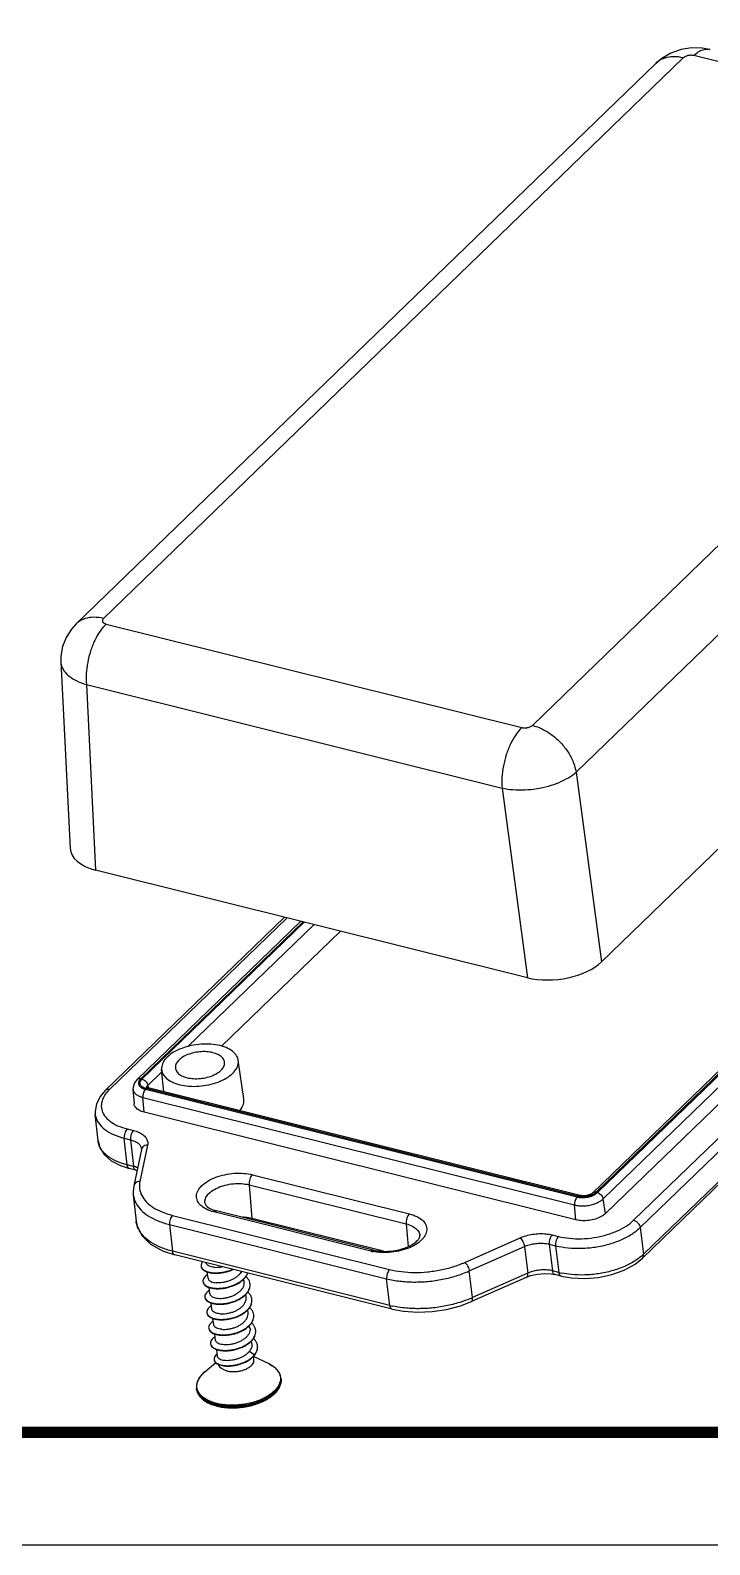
# Model space of a CAD drawing. Header units: millimetres. Extents: x -187 to 1788, y -1993 to 157.
# Drawn here: x -80.7 to -56.5, y -4.5 to 49.4 of the extents above; entities that cross this region are included whole.
import ezdxf

# ---------------------------------------------------------------- set-up
doc = ezdxf.new("R2010")
doc.units = ezdxf.units.MM
doc.layers.add('from', color=7, linetype='Continuous')

# ---------------------------------------------------------------- blocks, each defined once
blk = doc.blocks.new('*u5')
at = {"color": 7, "linetype": 'Continuous'}
for p, q in [((2.045, 43.356, 0), (-35.455, 7.08, 0)), ((29.625, 36.797, 0), (2.729, 43.503, 0)), ((0.267, 43.003, 0), (-37.236, 6.725, 0)), ((-7.714, 0.164, 0), (29.787, 36.439, 0)), ((-4.884, -2.869, 0), (32.617, 33.406, 0)), ((-3.241, -15.134, 0), (34.905, 21.765, 0)), ((-35.294, 6.722, 0), (-8.398, 0.017, 0)), ((34.318, 6.796, 0), (-3.824, -30.1, 0)), ((34.555, 6.843, 0), (-3.587, -30.053, 0)), ((-3.509, -30.072, 0), (34.633, 6.823, 0)), ((-3.132, -30.477, 0), (35.01, 6.419, 0)), ((35.166, 5.474, 0), (-2.976, -31.422, 0)), ((-1.161, -31.864, 0), (36.963, 5.015, 0)), ((-38.219, 4.265, 0), (-37.619, -7.781, 0)), ((-0.734, -32.332, 0), (37.389, 4.546, 0)), ((-36.566, 2.807, 0), (-9.671, -3.899, 0)), ((-36.566, 2.807, 0), (-35.968, -9.198, 0)), ((37.548, 2.579, 0), (-0.594, -34.317, 0)), ((37.623, 2.837, 0), (-0.519, -34.059, 0)), ((-4.884, -2.869, 0), (-3.241, -15.134, 0)), ((-9.671, -3.899, 0), (-8.028, -16.164, 0)), ((-8.028, -16.164, 0), (-35.968, -9.198, 0)), ((-23.747, -12.245, 0), (-35.342, -23.461, 0)), ((-23.578, -12.287, 0), (-35.075, -23.408, 0)), ((-22.695, -12.507, 0), (-33.289, -22.754, 0)), ((-22.545, -12.544, 0), (-33.051, -22.707, 0)), ((-32.973, -22.727, 0), (-22.467, -12.564, 0)), ((-30.002, -20.622, 0), (-21.835, -12.722, 0)), ((-20.128, -13.147, 0), (-27.827, -20.594, 0)), ((-26.381, -24.013, 0), (-26.739, -21.509, 0)), ((-32.596, -23.131, 0), (-31.688, -22.253, 0)), ((-31.558, -23.537, 0), (-31.702, -22.115, 0)), ((-33.55, -23.371, 0), (-33.484, -24.311, 0)), ((-32.743, -23.388, 0), (-4.81, -30.352, 0)), ((-4.761, -30.305, 0), (-32.695, -23.341, 0)), ((-32.64, -23.26, 0), (-32.672, -23.244, 0)), ((-32.558, -23.288, 0), (-32.64, -23.26, 0)), ((-32.596, -23.131, 0), (-32.572, -23.276, 0)), ((-4.624, -30.252, 0), (-32.558, -23.288, 0)), ((-32.913, -23.91, 0), (-4.979, -30.874, 0)), ((-32.825, -24.869, 0), (-32.913, -23.91, 0)), ((-35.812, -26.72, 0), (-35.997, -24.997, 0)), ((-4.891, -31.834, 0), (-32.825, -24.869, 0)), ((-33.925, -25.952, 0), (-33.518, -26.053, 0)), ((-34.115, -26.552, 0), (-33.708, -26.654, 0)), ((-33.93, -28.272, 0), (-34.115, -26.552, 0)), ((-33.708, -26.654, 0), (-33.517, -28.375, 0)), ((-33.005, -27.279, 0), (-33.503, -29.632, 0)), ((-32.61, -26.995, 0), (-33.108, -29.348, 0)), ((-33.002, -27.235, 0), (-33.002, -27.235, 0)), ((-34.35, -28.329, 0), (-33.789, -28.509, 0)), ((-33.517, -28.375, 0), (-33.93, -28.272, 0)), ((-33.376, -28.611, 0), (-33.789, -28.509, 0)), ((-33.376, -28.611, 0), (-33.292, -28.637, 0)), ((-25.828, -28.915, 0), (-15.67, -31.448, 0)), ((-33.532, -30.209, 0), (-33.342, -31.931, 0)), ((-26.041, -29.564, 0), (-15.883, -32.096, 0)), ((-26.041, -29.564, 0), (-25.852, -31.744, 0)), ((-18.159, -33.855, 0), (-28.317, -31.323, 0)), ((-17.987, -33.788, 0), (-28.145, -31.256, 0)), ((-4.891, -31.834, 0), (-4.979, -30.874, 0)), ((-2.976, -31.422, 0), (-3.132, -30.477, 0)), ((-33.342, -31.931, 0), (-33.343, -31.924, 0)), ((-31.179, -32.147, 0), (-30.989, -33.869, 0)), ((-31.179, -32.147, 0), (-17.139, -35.648, 0)), ((-30.99, -31.546, 0), (-16.949, -35.047, 0)), ((-17.348, -33.864, 0), (-25.852, -31.744, 0)), ((-15.883, -32.096, 0), (-15.755, -33.567, 0)), ((-0.734, -32.332, 0), (-0.519, -34.059, 0)), ((-12.086, -34.589, 0), (-8.512, -33.003, 0)), ((-6.427, -32.807, 0), (-6.02, -32.909, 0)), ((-31.645, -33.841, 0), (-30.849, -34.105, 0)), ((-16.93, -37.374, 0), (-30.989, -33.869, 0)), ((-16.789, -37.61, 0), (-30.849, -34.105, 0)), ((-11.795, -35.145, 0), (-8.22, -33.559, 0)), ((-8.22, -33.559, 0), (-8.011, -35.285, 0)), ((-6.617, -33.408, 0), (-6.407, -35.134, 0)), ((-6.617, -33.408, 0), (-6.21, -33.509, 0)), ((-6.21, -33.509, 0), (-5.995, -35.237, 0)), ((-28.694, -35.617, 0), (-28.744, -35.206, 0)), ((-11.585, -36.871, 0), (-11.795, -35.145, 0)), ((-5.995, -35.237, 0), (-6.407, -35.134, 0)), ((-28.571, -36.621, 0), (-28.622, -36.21, 0)), ((-26.35, -35.84, 0), (-26.372, -35.654, 0)), ((-16.93, -37.374, 0), (-17.139, -35.648, 0)), ((-8.08, -35.543, 0), (-11.655, -37.129, 0)), ((-8.011, -35.285, 0), (-11.585, -36.871, 0)), ((-8.08, -35.543, 0), (-7.825, -35.446, 0)), ((-5.854, -35.473, 0), (-6.267, -35.37, 0)), ((-28.449, -37.625, 0), (-28.499, -37.218, 0)), ((-26.227, -36.844, 0), (-26.25, -36.654, 0)), ((-28.326, -38.629, 0), (-28.376, -38.219, 0)), ((-26.105, -37.848, 0), (-26.128, -37.659, 0)), ((-25.982, -38.852, 0), (-26.005, -38.668, 0)), ((-28.204, -39.633, 0), (-28.254, -39.222, 0)), ((-25.859, -39.856, 0), (-25.883, -39.667, 0)), ((-28.906, -41.669, 0), (-28.197, -41.076, 0)), ((-28.075, -40.688, 0), (-28.131, -40.229, 0)), ((-26.015, -40.337, 0), (-25.699, -40.58, 0)), ((-25.733, -40.89, 0), (-25.76, -40.671, 0)), ((-24.749, -41.162, 0), (-25.759, -40.669, 0)), ((-25.699, -40.58, 0), (-25.695, -40.605, 0)), ((-23.972, -42.118, 0), (-23.978, -42.069, 0)), ((-29.431, -42.785, 0), (-29.437, -42.736, 0))]:
    blk.add_line(p, q, dxfattribs=at)
at = {"color": 7, "linetype": 'Continuous', "elevation": 0}
for points in [[(3.761, 43.904), (3.263, 43.992), (2.587, 44.005), (1.909, 43.898), (1.255, 43.671), (0.653, 43.325), (0.267, 43.003)], [(-37.236, 6.725), (-37.535, 6.393), (-37.88, 5.854), (-38.109, 5.264), (-38.215, 4.646), (-38.219, 4.264)], [(-35.342, -23.461), (-35.66, -23.829), (-35.916, -24.32), (-36.005, -24.822), (-35.997, -25.002)], [(-33.289, -22.755), (-33.451, -22.96), (-33.547, -23.248), (-33.55, -23.375)], [(-35.812, -26.72), (-35.7, -27.149), (-35.408, -27.615), (-34.952, -28.014), (-34.35, -28.329)], [(-33.002, -27.235), (-33.002, -27.261), (-33.005, -27.279)], [(-33.503, -29.632), (-33.543, -30), (-33.532, -30.21)], [(-3.824, -30.1), (-3.85, -30.122), (-3.931, -30.172), (-4.056, -30.222), (-4.218, -30.261), (-4.397, -30.276), (-4.56, -30.265), (-4.623, -30.252)], [(-33.343, -31.924), (-33.278, -32.246), (-32.965, -32.866), (-32.416, -33.406), (-31.645, -33.841)], [(-5.854, -35.473), (-5.177, -35.595), (-4.313, -35.634), (-3.431, -35.56), (-2.57, -35.374), (-1.768, -35.084), (-1.066, -34.696), (-0.594, -34.317)], [(-7.825, -35.446), (-7.39, -35.342), (-6.937, -35.301), (-6.505, -35.325), (-6.267, -35.37)], [(-16.789, -37.61), (-16.06, -37.748), (-15.143, -37.814), (-14.198, -37.776), (-13.258, -37.635), (-12.354, -37.397), (-11.655, -37.129)]]:
    blk.add_lwpolyline(points, dxfattribs=at)
at = {"color": 7, "linetype": 'Continuous'}
for centre, radius, start, end in [((-32.439, -22.312, 0), 1.061, 255.53917, 256.01834), ((-33.429, -27.281, 0), 0.43, 6.14529, 11.626), ((-32.701, -27.342, 0), 0.31, 160.34513, 168.19438), ((-4.514, -29.164, 0), 1.224, 256.01107, 258.60972), ((-27.595, -29.038, 0), 2.285, 252.50495, 256.05883), ((-31.731, -31.711, 0), 1.631, 205.50279, 208.91493), ((-17.411, -30.849, 0), 3.098, 256.01902, 258.96695), ((-2.654, -31.844, 0), 3.076, 309.89849, 313.94883), ((-28.867, -34.792, 0), 0.278, 186.75489, 194.64402), ((-4.757, -30.247, 0), 5.141, 256.07063, 258.05518), ((-28.755, -35.796, 0), 0.268, 186.92818, 192.17839), ((-26.591, -36.042, 0), 0.614, 4.65322, 6.99949), ((-28.613, -36.797, 0), 0.288, 187.15935, 192.1282), ((-26.485, -37.048, 0), 0.631, 4.68164, 6.97397), ((-14.487, -30.32, 0), 7.165, 292.64926, 293.89503), ((-28.494, -37.803, 0), 0.283, 186.84109, 197.23808), ((-26.363, -38.051, 0), 0.631, 4.63647, 6.91692), ((-15.391, -31.184, 0), 6.378, 256.03715, 257.66126), ((-28.388, -38.809, 0), 0.267, 186.77722, 192.07496), ((-26.223, -39.054, 0), 0.614, 4.64282, 6.96607), ((-28.25, -39.809, 0), 0.282, 187.1636, 192.19916), ((-26.11, -40.059, 0), 0.624, 1.72404, 7.00263), ((-28.049, -40.84, 0), 0.254, 187.13765, 192.7807), ((-26.623, -39.811, 0), 1.203, 319.47453, 320.21916), ((-26.618, -39.838, 0), 1.2, 320.21833, 321.12392), ((-28.037, -42.838, 0), 1.448, 141.95467, 145.56922), ((-24.765, -42.165, 0), 0.793, 3.40268, 6.92827), ((-28.661, -42.641, 0), 0.782, 186.93564, 190.49675), ((-28.369, -42.642, 0), 1.061, 156.52114, 156.76113), ((-27.3, -40.637, 0), 3.351, 255.30744, 256.00251)]:
    blk.add_arc(centre, radius, start, end, dxfattribs=at)
for centre, major_axis, ratio, start_param, end_param in [((-34.132, -7.429, 0), (3.48, 0.426), 0.537148, 3.10289, 4.092293), ((-6.203, -14.392, 0), (3.475, 0.422), 0.539083, -2.187859, -0.618965)]:
    blk.add_ellipse(centre, major_axis=major_axis, ratio=ratio, start_param=start_param, end_param=end_param, dxfattribs=at)
for points, start_tangent, end_tangent in [([(2.045, 43.356, 0), (1.416, 43.434, 0), (0.847, 43.346, 0), (0.374, 43.097, 0), (0.267, 43.003, 0)], (-0.9703, 0.241905), (-0.718444, -0.695585)), ([(2.729, 43.503, 0), (2.629, 43.52, 0), (2.52, 43.523, 0), (2.409, 43.513, 0), (2.3, 43.49, 0), (2.2, 43.455, 0), (2.114, 43.409, 0), (2.045, 43.356, 0)], (-0.970338, 0.241754), (-0.718915, -0.695098)), ([(2.729, 43.503, 0), (3.134, 43.804, 0), (3.532, 43.923, 0), (3.761, 43.903, 0)], (0.718749, 0.69527), (0.971325, -0.237755)), ([(-35.455, 7.08, 0), (-36.085, 7.158, 0), (-36.654, 7.07, 0), (-37.127, 6.821, 0), (-37.235, 6.726, 0)], (-0.9703, 0.241905), (-0.717758, -0.696293)), ([(-35.455, 7.08, 0), (-35.503, 7.021, 0), (-35.527, 6.96, 0), (-35.526, 6.899, 0), (-35.5, 6.843, 0), (-35.451, 6.793, 0), (-35.381, 6.752, 0), (-35.294, 6.722, 0)], (-0.718593, -0.695431), (0.97026, -0.242066)), ([(-35.294, 6.722, 0), (-35.678, 6.259, 0), (-36.019, 5.665, 0), (-36.293, 4.977, 0), (-36.482, 4.239, 0), (-36.576, 3.5, 0), (-36.567, 2.807, 0)], (-0.718749, -0.695269), (0.091956, -0.995763)), ([(-38.219, 4.264, 0), (-38.196, 4.094, 0), (-38.016, 3.697, 0), (-37.672, 3.339, 0), (-37.181, 3.037, 0), (-36.566, 2.806, 0)], (0.049392, -0.998779), (0.96138, -0.275226)), ([(-8.398, 0.017, 0), (-8.783, -0.446, 0), (-9.123, -1.041, 0), (-9.397, -1.729, 0), (-9.586, -2.466, 0), (-9.68, -3.206, 0), (-9.671, -3.899, 0)], (-0.718749, -0.69527), (0.091955, -0.995763)), ([(-8.398, 0.017, 0), (-8.298, -0.001, 0), (-8.189, -0.004, 0), (-8.077, 0.006, 0), (-7.969, 0.029, 0), (-7.869, 0.064, 0), (-7.783, 0.11, 0), (-7.714, 0.164, 0)], (0.970338, -0.241754), (0.718915, 0.695098)), ([(-7.714, 0.164, 0), (-7.065, -0.077, 0), (-6.438, -0.463, 0), (-5.873, -0.971, 0), (-5.407, -1.568, 0), (-5.07, -2.214, 0), (-4.884, -2.869, 0)], (0.9703, -0.241905), (0.162235, -0.986752)), ([(-9.671, -3.899, 0), (-8.969, -3.996, 0), (-8.21, -4.006, 0), (-7.433, -3.928, 0), (-6.675, -3.765, 0), (-5.975, -3.526, 0), (-5.368, -3.222, 0), (-4.884, -2.869, 0)], (0.978235, -0.207498), (0.744121, 0.668044)), ([(-27.912, -20.564, 0), (-28.504, -20.47, 0), (-29.145, -20.469, 0), (-29.791, -20.561, 0), (-30.398, -20.738, 0), (-30.925, -20.99, 0), (-31.335, -21.299, 0), (-31.601, -21.645, 0), (-31.704, -22.002, 0), (-31.701, -22.115, 0)], (-0.9703, 0.241905), (0.104394, -0.994536)), ([(-26.739, -21.51, 0), (-26.798, -21.307, 0), (-27.029, -20.997, 0), (-27.409, -20.743, 0), (-27.912, -20.564, 0)], (-0.144009, 0.989576), (-0.9703, 0.241905)), ([(-28.382, -21.018, 0), (-28.798, -20.956, 0), (-29.249, -20.964, 0), (-29.694, -21.042, 0), (-30.105, -21.185, 0), (-30.439, -21.377, 0), (-30.679, -21.609, 0), (-30.798, -21.855, 0), (-30.807, -22.012, 0)], (-0.9703, 0.241905), (0.09649, -0.995334)), ([(-30.525, -23.091, 0), (-29.932, -23.184, 0), (-29.292, -23.185, 0), (-28.646, -23.094, 0), (-28.039, -22.916, 0), (-27.512, -22.664, 0), (-27.102, -22.355, 0), (-26.836, -22.01, 0), (-26.733, -21.652, 0), (-26.739, -21.51, 0)], (0.9703, -0.241905), (-0.144009, 0.989576)), ([(-27.632, -21.623, 0), (-27.648, -21.552, 0), (-27.782, -21.33, 0), (-28.035, -21.146, 0), (-28.382, -21.018, 0)], (-0.136045, 0.990703), (-0.9703, 0.241905)), ([(-31.701, -22.115, 0), (-31.639, -22.347, 0), (-31.408, -22.658, 0), (-31.028, -22.911, 0), (-30.525, -23.091, 0)], (0.104394, -0.994536), (0.9703, -0.241905)), ([(-30.807, -22.012, 0), (-30.789, -22.102, 0), (-30.654, -22.324, 0), (-30.402, -22.508, 0), (-30.054, -22.636, 0)], (0.09649, -0.995334), (0.9703, -0.241905)), ([(-30.054, -22.636, 0), (-29.639, -22.698, 0), (-29.188, -22.69, 0), (-28.743, -22.612, 0), (-28.332, -22.47, 0), (-27.998, -22.277, 0), (-27.758, -22.045, 0), (-27.639, -21.799, 0), (-27.632, -21.623, 0)], (0.9703, -0.241905), (-0.136045, 0.990703)), ([(-35.075, -23.408, 0), (-35.217, -23.401, 0), (-35.33, -23.451, 0), (-35.342, -23.461, 0)], (-0.9703, 0.241905), (-0.715207, -0.698913)), ([(-35.075, -23.408, 0), (-35.219, -23.56, 0)], (-0.718586, -0.695438), (-0.654089, -0.756418)), ([(-33.55, -23.375, 0), (-33.547, -23.398, 0), (-33.523, -23.489, 0), (-33.477, -23.576, 0), (-33.414, -23.653, 0), (-33.343, -23.716, 0), (-33.269, -23.767, 0), (-33.194, -23.808, 0), (-33.12, -23.842, 0), (-33.048, -23.87, 0), (-32.979, -23.892, 0), (-32.913, -23.91, 0)], (0.078004, -0.996953), (0.970298, -0.241914)), ([(-33.051, -22.707, 0), (-33.174, -22.7, 0), (-33.274, -22.742, 0), (-33.288, -22.754, 0)], (-0.9703, 0.241903), (-0.714728, -0.699402)), ([(-33.191, -22.967, 0), (-33.19, -23.028, 0), (-33.173, -23.091, 0), (-33.14, -23.153, 0), (-33.096, -23.207, 0), (-33.046, -23.251, 0), (-32.994, -23.287, 0), (-32.941, -23.316, 0), (-32.889, -23.34, 0), (-32.838, -23.36, 0), (-32.79, -23.375, 0), (-32.743, -23.388, 0)], (-0.078755, -0.996894), (0.970301, -0.241901)), ([(-33.051, -22.707, 0), (-33.082, -22.739, 0), (-33.112, -22.776, 0), (-33.14, -22.817, 0), (-33.164, -22.862, 0), (-33.182, -22.912, 0), (-33.191, -22.967, 0)], (-0.718754, -0.695264), (-0.078755, -0.996894)), ([(-32.704, -23.339, 0), (-32.839, -23.293, 0), (-32.967, -23.219, 0), (-33.062, -23.115, 0), (-33.1, -22.99, 0), (-33.07, -22.856, 0), (-32.973, -22.727, 0)], (-0.968315, 0.249732), (0.718511, 0.695515)), ([(-32.973, -22.727, 0), (-32.844, -22.782, 0), (-32.728, -22.878, 0), (-32.641, -23, 0), (-32.596, -23.131, 0)], (0.9703, -0.241905), (0.162235, -0.986752)), ([(-32.743, -23.388, 0), (-32.818, -23.487, 0), (-32.877, -23.621, 0), (-32.91, -23.769, 0), (-32.913, -23.91, 0)], (-0.718749, -0.695269), (0.091956, -0.995763)), ([(-32.695, -23.341, 0), (-32.614, -23.29, 0), (-32.558, -23.288, 0)], (0.718745, 0.695274), (0.97605, -0.217548)), ([(-32.662, -23.29, 0), (-32.664, -23.272, 0), (-32.663, -23.25, 0)], (-0.178268, 0.983982), (0.129807, 0.991539)), ([(-32.663, -23.25, 0), (-32.647, -23.2, 0)], (0.129807, 0.991539), (0.433139, 0.901327)), ([(-32.647, -23.2, 0), (-32.596, -23.131, 0)], (0.433139, 0.901327), (0.719022, 0.694987)), ([(-35.219, -23.56, 0), (-35.412, -23.825, 0), (-35.582, -24.26, 0), (-35.576, -24.691, 0), (-35.394, -25.094, 0), (-35.044, -25.45, 0), (-34.545, -25.741, 0), (-33.925, -25.952, 0)], (-0.654089, -0.756418), (0.970261, -0.242059)), ([(-32.825, -24.869, 0), (-33.156, -24.743, 0), (-33.381, -24.561, 0), (-33.481, -24.34, 0), (-33.484, -24.311, 0)], (-0.9703, 0.241905), (-0.064271, 0.997932)), ([(-26.649, -24.768, 0), (-26.48, -24.523, 0), (-26.374, -24.158, 0), (-26.381, -24.013, 0)], (0.655548, 0.755154), (-0.144021, 0.989575)), ([(-35.996, -25.002, 0), (-35.975, -25.13, 0), (-35.77, -25.584, 0), (-35.377, -25.985, 0), (-34.816, -26.313, 0), (-34.115, -26.552, 0)], (0.108108, -0.994139), (0.970065, -0.242847)), ([(-33.925, -25.952, 0), (-34.011, -26.067, 0), (-34.077, -26.221, 0), (-34.114, -26.391, 0), (-34.115, -26.552, 0)], (-0.718749, -0.695269), (0.115215, -0.993341)), ([(-33.518, -26.053, 0), (-33.604, -26.168, 0), (-33.67, -26.322, 0), (-33.707, -26.493, 0), (-33.708, -26.654, 0)], (-0.718749, -0.695269), (0.115215, -0.993341)), ([(-33.518, -26.053, 0), (-33.175, -26.17, 0), (-32.898, -26.333, 0), (-32.706, -26.532, 0), (-32.609, -26.757, 0), (-32.61, -26.995, 0)], (0.970255, -0.242084), (-0.207098, -0.97832)), ([(-33.93, -28.272, 0), (-34.631, -28.033, 0), (-35.192, -27.705, 0), (-35.585, -27.304, 0), (-35.79, -26.85, 0), (-35.812, -26.72, 0)], (-0.970041, 0.242943), (-0.105958, 0.994371)), ([(-33.708, -26.654, 0), (-33.442, -26.744, 0), (-33.23, -26.869, 0), (-33.083, -27.021, 0), (-33.008, -27.194, 0)], (0.970657, -0.24047), (0.201903, -0.979405)), ([(-32.61, -26.995, 0), (-32.776, -27.027, 0), (-32.91, -27.111, 0), (-32.992, -27.235, 0), (-32.993, -27.238, 0)], (-0.999745, -0.022599), (-0.336874, -0.94155)), ([(-33.789, -28.508, 0), (-33.818, -28.497, 0), (-33.891, -28.415, 0), (-33.93, -28.272, 0)], (-0.975833, 0.218516), (-0.115215, 0.993341)), ([(-33.255, -28.464, 0), (-33.517, -28.375, 0)], (-0.913142, 0.407642), (-0.970697, 0.240306)), ([(-33.376, -28.61, 0), (-33.405, -28.6, 0), (-33.478, -28.518, 0), (-33.517, -28.375, 0)], (-0.975832, 0.218521), (-0.115215, 0.993341)), ([(-33.108, -29.348, 0), (-33.274, -29.381, 0), (-33.408, -29.465, 0), (-33.49, -29.588, 0), (-33.502, -29.632, 0)], (-0.999745, -0.022599), (-0.205048, -0.978752)), ([(-33.108, -29.348, 0), (-33.127, -29.814, 0), (-32.985, -30.26, 0), (-32.687, -30.67, 0), (-32.244, -31.03, 0), (-31.671, -31.325, 0), (-30.99, -31.546, 0)], (-0.206769, -0.97839), (0.970276, -0.242002)), ([(-29.041, -31.006, 0), (-29.157, -30.912, 0), (-29.377, -30.616, 0), (-29.441, -30.287, 0), (-29.342, -29.945, 0), (-29.089, -29.616, 0), (-28.697, -29.321, 0), (-28.195, -29.081, 0), (-27.615, -28.912, 0), (-26.999, -28.825, 0), (-26.387, -28.826, 0), (-25.828, -28.915, 0)], (-0.809223, 0.587501), (0.9703, -0.241905)), ([(-25.828, -28.915, 0), (-25.921, -29.039, 0), (-25.994, -29.204, 0), (-26.036, -29.388, 0), (-26.041, -29.564, 0)], (-0.718749, -0.695269), (0.086257, -0.996273)), ([(-33.532, -30.21, 0), (-33.528, -30.244, 0), (-33.372, -30.734, 0), (-33.045, -31.184, 0), (-32.558, -31.579, 0), (-31.929, -31.903, 0), (-31.179, -32.147, 0)], (0.10947, -0.99399), (0.970184, -0.242371)), ([(-28.887, -30.777, 0), (-28.882, -30.549, 0), (-28.741, -30.258, 0), (-28.462, -29.987, 0), (-28.065, -29.759, 0), (-27.584, -29.592, 0), (-27.058, -29.5, 0), (-26.529, -29.491, 0), (-26.041, -29.564, 0)], (-0.175174, 0.984537), (0.9703, -0.241905)), ([(-4.81, -30.352, 0), (-4.884, -30.451, 0), (-4.943, -30.585, 0), (-4.976, -30.733, 0), (-4.979, -30.874, 0)], (-0.718747, -0.695272), (0.091953, -0.995763)), ([(-4.761, -30.305, 0), (-4.68, -30.254, 0), (-4.624, -30.252, 0)], (0.718749, 0.695269), (0.976001, -0.217768)), ([(-4.539, -30.339, 0), (-4.761, -30.305, 0)], (-0.998024, 0.06283), (-0.970051, 0.242901)), ([(-4.755, -30.364, 0), (-4.693, -30.375, 0), (-4.622, -30.384, 0), (-4.542, -30.39, 0), (-4.453, -30.392, 0)], (0.98027, -0.197665), (0.99999, 0.004516)), ([(-4.061, -30.293, 0), (-4.298, -30.334, 0), (-4.539, -30.339, 0)], (-0.969106, -0.246645), (-0.998024, 0.06283)), ([(-4.453, -30.392, 0), (-4.354, -30.389, 0), (-4.242, -30.378, 0), (-4.122, -30.359, 0), (-4.004, -30.331, 0)], (0.99999, 0.004516), (0.964266, 0.264937)), ([(-3.587, -30.053, 0), (-3.699, -30.141, 0), (-3.856, -30.224, 0), (-4.061, -30.293, 0)], (-0.718507, -0.69552), (-0.969106, -0.246645)), ([(-4.004, -30.331, 0), (-3.897, -30.298, 0), (-3.808, -30.263, 0), (-3.734, -30.228, 0), (-3.672, -30.194, 0), (-3.62, -30.161, 0), (-3.576, -30.13, 0), (-3.54, -30.1, 0), (-3.509, -30.072, 0)], (0.964266, 0.264937), (0.718744, 0.695275)), ([(-3.587, -30.053, 0), (-3.71, -30.045, 0), (-3.81, -30.087, 0), (-3.824, -30.1, 0)], (-0.970301, 0.241901), (-0.715222, -0.698898)), ([(-3.509, -30.072, 0), (-3.38, -30.128, 0), (-3.263, -30.224, 0), (-3.176, -30.346, 0), (-3.132, -30.477, 0)], (0.9703, -0.241905), (0.162235, -0.986752)), ([(-28.317, -31.323, 0), (-28.793, -31.153, 0), (-29.041, -31.006, 0)], (-0.9703, 0.241905), (-0.809223, 0.587501)), ([(-28.888, -30.777, 0), (-28.839, -30.883, 0), (-28.704, -31.014, 0), (-28.473, -31.145, 0)], (0.182551, -0.983196), (0.913818, -0.406124)), ([(-28.473, -31.145, 0), (-28.281, -31.217, 0)], (0.913818, -0.406124), (0.953434, -0.301601)), ([(-28.317, -31.323, 0), (-28.217, -31.259, 0), (-28.145, -31.256, 0)], (0.718749, 0.695269), (0.975959, -0.217953)), ([(-4.979, -30.874, 0), (-4.902, -30.891, 0), (-4.814, -30.907, 0), (-4.713, -30.92, 0), (-4.6, -30.928, 0), (-4.473, -30.931, 0), (-4.332, -30.926, 0), (-4.173, -30.911, 0), (-4.003, -30.884, 0), (-3.835, -30.844, 0), (-3.683, -30.797, 0), (-3.557, -30.747, 0), (-3.451, -30.698, 0), (-3.363, -30.649, 0), (-3.289, -30.603, 0), (-3.227, -30.558, 0), (-3.175, -30.516, 0), (-3.132, -30.477, 0)], (0.970297, -0.241917), (0.718757, 0.695261)), ([(-33.203, -32.413, 0), (-33.338, -31.965, 0), (-33.342, -31.931, 0)], (-0.430441, 0.902619), (-0.10901, 0.994041)), ([(-30.99, -31.546, 0), (-31.076, -31.661, 0), (-31.142, -31.816, 0), (-31.179, -31.986, 0), (-31.18, -32.147, 0)], (-0.718749, -0.695269), (0.115215, -0.993341)), ([(-25.852, -31.744, 0), (-26.306, -31.676, 0), (-26.449, -31.671, 0)], (-0.9703, 0.241905), (-0.99989, 0.014806)), ([(-15.67, -31.448, 0), (-15.763, -31.571, 0), (-15.836, -31.736, 0), (-15.878, -31.92, 0), (-15.883, -32.096, 0)], (-0.718749, -0.695269), (0.086257, -0.996273)), ([(-15.883, -32.096, 0), (-15.474, -32.247, 0), (-15.177, -32.462, 0), (-15.018, -32.725, 0), (-14.995, -32.854, 0)], (0.9703, -0.241905), (0.057088, -0.998369)), ([(-15.67, -31.448, 0), (-15.195, -31.617, 0), (-14.831, -31.859, 0), (-14.61, -32.154, 0), (-14.546, -32.484, 0), (-14.645, -32.825, 0), (-14.776, -33.022, 0)], (0.9703, -0.241905), (-0.63316, -0.774021)), ([(-6.21, -33.509, 0), (-5.404, -33.646, 0), (-4.534, -33.674, 0), (-3.643, -33.593, 0), (-2.776, -33.407, 0), (-1.976, -33.124, 0), (-1.284, -32.76, 0), (-0.734, -32.332, 0)], (0.970534, -0.240963), (0.719428, 0.694567)), ([(-6.02, -32.909, 0), (-5.308, -33.03, 0), (-4.535, -33.056, 0), (-3.743, -32.984, 0), (-2.973, -32.819, 0), (-2.262, -32.568, 0), (-1.647, -32.243, 0), (-1.161, -31.864, 0)], (0.970338, -0.241751), (0.718913, 0.6951)), ([(-2.976, -31.422, 0), (-3.262, -31.627, 0), (-3.632, -31.781, 0), (-4.055, -31.872, 0), (-4.487, -31.89, 0), (-4.891, -31.834, 0)], (-0.718749, -0.695269), (-0.9703, 0.241905)), ([(-1.161, -31.864, 0), (-1.012, -31.928, 0), (-0.879, -32.04, 0), (-0.782, -32.181, 0), (-0.734, -32.332, 0)], (0.9703, -0.241905), (0.129491, -0.991581)), ([(-30.989, -33.869, 0), (-31.738, -33.625, 0), (-32.368, -33.3, 0), (-32.854, -32.905, 0), (-33.158, -32.499, 0)], (-0.970171, 0.24242), (-0.483312, 0.875448)), ([(-14.776, -33.022, 0), (-14.899, -33.154, 0), (-15.29, -33.449, 0), (-15.793, -33.689, 0), (-16.372, -33.859, 0), (-16.988, -33.945, 0), (-17.6, -33.944, 0), (-18.003, -33.89, 0)], (-0.63316, -0.774021), (-0.981457, 0.191683)), ([(-17.987, -33.788, 0), (-17.558, -33.86, 0), (-17.072, -33.871, 0), (-16.57, -33.816, 0), (-16.09, -33.699, 0), (-15.672, -33.534, 0), (-15.347, -33.34, 0), (-15.13, -33.145, 0), (-15.019, -32.974, 0), (-14.995, -32.854, 0)], (0.9703, -0.241905), (-0.059281, 0.998241)), ([(-8.512, -33.003, 0), (-8.122, -32.862, 0), (-7.694, -32.768, 0), (-7.253, -32.727, 0), (-6.823, -32.74, 0), (-6.427, -32.807, 0)], (0.914118, 0.405448), (0.970288, -0.241954)), ([(-8.512, -33.003, 0), (-8.415, -33.101, 0), (-8.325, -33.241, 0), (-8.257, -33.401, 0), (-8.22, -33.559, 0)], (0.803454, -0.595367), (0.126194, -0.992006)), ([(-6.427, -32.807, 0), (-6.513, -32.922, 0), (-6.58, -33.076, 0), (-6.616, -33.247, 0), (-6.617, -33.408, 0)], (-0.718749, -0.695269), (0.115215, -0.993341)), ([(-6.02, -32.909, 0), (-6.106, -33.024, 0), (-6.173, -33.178, 0), (-6.209, -33.348, 0), (-6.21, -33.509, 0)], (-0.718749, -0.695269), (0.115215, -0.993341)), ([(-30.848, -34.104, 0), (-30.877, -34.093, 0), (-30.951, -34.011, 0), (-30.989, -33.869, 0)], (-0.975833, 0.218519), (-0.115215, 0.993341)), ([(-18.159, -33.855, 0), (-18.059, -33.791, 0), (-17.987, -33.789, 0)], (0.718749, 0.695269), (0.975959, -0.217954)), ([(-8.22, -33.559, 0), (-7.919, -33.449, 0), (-7.591, -33.377, 0), (-7.253, -33.345, 0), (-6.923, -33.356, 0), (-6.617, -33.408, 0)], (0.913457, 0.406936), (0.969929, -0.243388)), ([(-0.681, -34.204, 0), (-1.069, -34.487, 0), (-1.761, -34.852, 0), (-2.561, -35.134, 0), (-3.428, -35.321, 0), (-4.319, -35.402, 0), (-5.189, -35.373, 0), (-5.821, -35.277, 0)], (-0.766757, -0.641937), (-0.978317, 0.207112)), ([(-0.594, -34.317, 0), (-0.531, -34.213, 0), (-0.519, -34.059, 0)], (0.714221, 0.699921), (-0.129491, 0.991581)), ([(-29.047, -34.551, 0), (-29.095, -34.619, 0), (-29.141, -34.742, 0), (-29.143, -34.825, 0)], (-0.636065, -0.771636), (0.11822, -0.992987)), ([(-29.14, -34.85, 0), (-29.133, -34.887, 0), (-29.077, -35, 0), (-28.971, -35.099, 0), (-28.82, -35.182, 0), (-28.629, -35.243, 0), (-28.404, -35.28, 0), (-28.154, -35.29, 0), (-27.888, -35.271, 0), (-27.614, -35.225, 0), (-27.342, -35.151, 0), (-27.083, -35.05, 0), (-27.074, -35.046, 0)], (0.11822, -0.992987), (0.909838, 0.414965)), ([(-29.136, -34.862, 0), (-29.08, -34.975, 0), (-28.974, -35.074, 0), (-28.823, -35.157, 0), (-28.632, -35.218, 0), (-28.407, -35.254, 0), (-28.157, -35.264, 0), (-27.891, -35.246, 0), (-27.617, -35.2, 0), (-27.345, -35.125, 0), (-27.114, -35.037, 0)], (0.253453, -0.967348), (0.916277, 0.400545)), ([(-29.017, -35.853, 0), (-28.979, -35.946, 0), (-28.888, -36.05, 0), (-28.75, -36.138, 0), (-28.57, -36.206, 0), (-28.354, -36.25, 0), (-28.111, -36.268, 0), (-27.849, -36.259, 0), (-27.576, -36.221, 0), (-27.303, -36.154, 0), (-27.039, -36.061, 0), (-26.793, -35.943, 0), (-26.574, -35.804, 0), (-26.39, -35.647, 0), (-26.247, -35.476, 0), (-26.151, -35.297, 0), (-26.144, -35.278, 0)], (0.210191, -0.97766), (0.344961, 0.938617)), ([(-28.294, -34.903, 0), (-28.468, -34.876, 0), (-28.613, -34.829, 0), (-28.723, -34.764, 0), (-28.792, -34.686, 0), (-28.816, -34.613, 0)], (-0.996245, 0.086581), (-0.126151, 0.992011)), ([(-28.294, -34.903, 0), (-28.097, -34.908, 0), (-27.884, -34.889, 0), (-27.782, -34.872, 0)], (0.996245, -0.086581), (0.982095, 0.188384)), ([(-26.539, -35.179, 0), (-26.626, -35.315, 0), (-26.757, -35.455, 0), (-26.923, -35.583, 0), (-27.116, -35.694, 0), (-27.324, -35.783, 0), (-27.539, -35.849, 0), (-27.76, -35.893, 0), (-27.975, -35.912, 0), (-28.172, -35.907, 0)], (-0.454378, -0.890809), (-0.996245, 0.086581)), ([(-16.949, -35.047, 0), (-17.035, -35.162, 0), (-17.102, -35.316, 0), (-17.138, -35.487, 0), (-17.139, -35.648, 0)], (-0.718749, -0.695269), (0.115215, -0.993341)), ([(-17.139, -35.648, 0), (-16.297, -35.801, 0), (-15.392, -35.858, 0), (-14.456, -35.818, 0), (-13.522, -35.682, 0), (-12.625, -35.455, 0), (-11.795, -35.145, 0)], (0.970416, -0.24144), (0.914248, 0.405156)), ([(-16.949, -35.047, 0), (-16.184, -35.186, 0), (-15.36, -35.239, 0), (-14.507, -35.203, 0), (-13.657, -35.079, 0), (-12.84, -34.872, 0), (-12.086, -34.589, 0)], (0.970324, -0.241809), (0.914085, 0.405522)), ([(-12.086, -34.589, 0), (-11.989, -34.687, 0), (-11.9, -34.827, 0), (-11.832, -34.987, 0), (-11.795, -35.145, 0)], (0.803454, -0.595367), (0.126194, -0.992006)), ([(-6.407, -35.134, 0), (-6.713, -35.082, 0), (-7.043, -35.071, 0), (-7.381, -35.103, 0), (-7.709, -35.176, 0), (-8.011, -35.285, 0)], (-0.969888, 0.243552), (-0.913389, -0.407087)), ([(-6.267, -35.369, 0), (-6.295, -35.359, 0), (-6.368, -35.277, 0), (-6.407, -35.134, 0)], (-0.975328, 0.220759), (-0.115215, 0.993341)), ([(-5.854, -35.472, 0), (-5.883, -35.462, 0), (-5.956, -35.38, 0), (-5.995, -35.237, 0)], (-0.97568, 0.219198), (-0.115215, 0.993341)), ([(-28.724, -35.384, 0), (-28.838, -35.467, 0), (-28.949, -35.586, 0), (-29.01, -35.709, 0), (-29.021, -35.829, 0)], (-0.843977, -0.536379), (0.120571, -0.992705)), ([(-29.018, -35.854, 0), (-29.017, -35.856, 0), (-28.976, -35.971, 0), (-28.885, -36.075, 0), (-28.747, -36.163, 0), (-28.567, -36.231, 0), (-28.351, -36.275, 0), (-28.108, -36.293, 0), (-27.846, -36.284, 0), (-27.573, -36.246, 0), (-27.3, -36.18, 0), (-27.036, -36.086, 0), (-26.79, -35.969, 0), (-26.571, -35.829, 0), (-26.387, -35.672, 0), (-26.244, -35.501, 0), (-26.148, -35.322, 0), (-26.133, -35.281, 0)], (0.120571, -0.992705), (0.31621, 0.948689)), ([(-28.895, -36.858, 0), (-28.871, -36.942, 0), (-28.794, -37.05, 0), (-28.67, -37.143, 0), (-28.502, -37.217, 0), (-28.296, -37.269, 0), (-28.06, -37.295, 0), (-27.803, -37.294, 0), (-27.532, -37.264, 0), (-27.258, -37.206, 0), (-26.99, -37.121, 0), (-26.738, -37.01, 0), (-26.51, -36.877, 0), (-26.315, -36.724, 0), (-26.159, -36.557, 0), (-26.049, -36.38, 0), (-25.987, -36.197, 0), (-25.976, -36.015, 0), (-25.979, -35.992, 0)], (0.124405, -0.992232), (-0.121772, 0.992558)), ([(-28.894, -36.857, 0), (-28.874, -36.917, 0), (-28.797, -37.025, 0), (-28.673, -37.118, 0), (-28.505, -37.192, 0), (-28.299, -37.244, 0), (-28.063, -37.27, 0), (-27.806, -37.269, 0), (-27.535, -37.239, 0), (-27.261, -37.181, 0), (-26.993, -37.096, 0), (-26.741, -36.985, 0), (-26.513, -36.851, 0), (-26.318, -36.699, 0), (-26.163, -36.532, 0), (-26.052, -36.354, 0), (-25.99, -36.172, 0), (-25.979, -35.992, 0)], (0.209897, -0.977723), (-0.08112, 0.996704)), ([(-28.694, -35.617, 0), (-28.669, -35.69, 0), (-28.601, -35.768, 0), (-28.49, -35.833, 0), (-28.345, -35.88, 0), (-28.172, -35.907, 0)], (0.126116, -0.992016), (0.996245, -0.086581)), ([(-28.049, -36.911, 0), (-27.853, -36.916, 0), (-27.638, -36.897, 0), (-27.418, -36.853, 0), (-27.203, -36.788, 0), (-26.995, -36.699, 0), (-26.802, -36.588, 0), (-26.636, -36.46, 0), (-26.505, -36.32, 0), (-26.411, -36.172, 0), (-26.357, -36.016, 0), (-26.348, -35.859, 0), (-26.35, -35.84, 0)], (0.996245, -0.086581), (-0.122014, 0.992528)), ([(-25.982, -35.967, 0), (-26.02, -35.814, 0), (-26.111, -35.648, 0), (-26.245, -35.502, 0)], (-0.121772, 0.992558), (-0.748187, 0.663488)), ([(-8.081, -35.541, 0), (-8.053, -35.524, 0), (-8.011, -35.431, 0), (-8.011, -35.285, 0)], (0.923241, 0.38422), (-0.126194, 0.992006)), ([(-28.602, -36.388, 0), (-28.673, -36.438, 0), (-28.798, -36.554, 0), (-28.875, -36.677, 0), (-28.9, -36.799, 0), (-28.898, -36.833, 0)], (-0.843488, -0.537147), (0.124405, -0.992232)), ([(-28.772, -37.862, 0), (-28.762, -37.912, 0), (-28.7, -38.023, 0), (-28.589, -38.121, 0), (-28.433, -38.201, 0), (-28.238, -38.26, 0), (-28.011, -38.294, 0), (-27.758, -38.301, 0), (-27.491, -38.28, 0), (-27.217, -38.23, 0), (-26.946, -38.153, 0), (-26.688, -38.049, 0), (-26.452, -37.922, 0), (-26.247, -37.775, 0), (-26.079, -37.612, 0), (-25.954, -37.437, 0), (-25.877, -37.256, 0), (-25.851, -37.073, 0), (-25.856, -36.996, 0)], (0.119766, -0.992802), (-0.121407, 0.992603)), ([(-28.765, -37.887, 0), (-28.703, -37.998, 0), (-28.592, -38.096, 0), (-28.436, -38.176, 0), (-28.241, -38.235, 0), (-28.014, -38.269, 0), (-27.762, -38.276, 0), (-27.494, -38.255, 0), (-27.22, -38.205, 0), (-26.949, -38.128, 0), (-26.691, -38.024, 0), (-26.455, -37.897, 0), (-26.25, -37.75, 0), (-26.082, -37.587, 0), (-25.957, -37.412, 0), (-25.88, -37.231, 0), (-25.854, -37.048, 0), (-25.857, -36.996, 0)], (0.297134, -0.954836), (-0.081606, 0.996665)), ([(-28.571, -36.621, 0), (-28.547, -36.694, 0), (-28.478, -36.772, 0), (-28.368, -36.837, 0), (-28.223, -36.884, 0), (-28.049, -36.911, 0)], (0.126085, -0.992019), (0.996245, -0.086581)), ([(-27.927, -37.915, 0), (-27.735, -37.92, 0), (-27.528, -37.902, 0), (-27.314, -37.862, 0), (-27.101, -37.799, 0), (-26.897, -37.715, 0), (-26.709, -37.611, 0), (-26.544, -37.491, 0), (-26.409, -37.357, 0), (-26.308, -37.213, 0), (-26.245, -37.064, 0), (-26.223, -36.914, 0), (-26.227, -36.844, 0)], (0.996245, -0.086581), (-0.121263, 0.99262)), ([(-25.957, -36.7, 0), (-26.082, -36.545, 0), (-26.126, -36.504, 0)], (-0.528153, 0.849149), (-0.750389, 0.660996)), ([(-25.859, -36.971, 0), (-25.88, -36.87, 0), (-25.957, -36.7, 0)], (-0.121407, 0.992603), (-0.528153, 0.849149)), ([(-11.728, -36.933, 0), (-12.415, -37.181, 0), (-13.313, -37.408, 0), (-14.246, -37.544, 0), (-15.182, -37.584, 0), (-16.087, -37.527, 0), (-16.754, -37.415, 0)], (-0.922859, -0.385138), (-0.97688, 0.213789)), ([(-11.656, -37.128, 0), (-11.628, -37.111, 0), (-11.586, -37.017, 0), (-11.585, -36.871, 0)], (0.923797, 0.382883), (-0.126194, 0.992006)), ([(-28.478, -37.392, 0), (-28.505, -37.409, 0), (-28.643, -37.523, 0), (-28.735, -37.644, 0), (-28.775, -37.767, 0), (-28.775, -37.837, 0)], (-0.843836, -0.5366), (0.119766, -0.992802)), ([(-28.65, -38.866, 0), (-28.648, -38.881, 0), (-28.601, -38.995, 0), (-28.504, -39.098, 0), (-28.362, -39.184, 0), (-28.177, -39.249, 0), (-27.959, -39.291, 0), (-27.713, -39.306, 0), (-27.449, -39.293, 0), (-27.176, -39.252, 0), (-26.903, -39.183, 0), (-26.64, -39.087, 0), (-26.397, -38.966, 0), (-26.182, -38.825, 0), (-26.002, -38.666, 0), (-25.864, -38.494, 0), (-25.772, -38.314, 0), (-25.731, -38.131, 0), (-25.733, -38, 0)], (0.118344, -0.992973), (-0.120457, 0.992719)), ([(-28.649, -38.865, 0), (-28.604, -38.97, 0), (-28.507, -39.073, 0), (-28.365, -39.159, 0), (-28.181, -39.224, 0), (-27.962, -39.265, 0), (-27.716, -39.281, 0), (-27.452, -39.268, 0), (-27.179, -39.227, 0), (-26.906, -39.158, 0), (-26.643, -39.062, 0), (-26.4, -38.941, 0), (-26.185, -38.8, 0), (-26.005, -38.641, 0), (-25.867, -38.469, 0), (-25.776, -38.289, 0), (-25.734, -38.106, 0), (-25.734, -38, 0)], (0.20909, -0.977896), (-0.080859, 0.996726)), ([(-27.927, -37.915, 0), (-28.1, -37.888, 0), (-28.245, -37.841, 0), (-28.356, -37.776, 0), (-28.424, -37.698, 0), (-28.449, -37.625, 0)], (-0.996245, 0.086581), (-0.126126, 0.992014)), ([(-27.804, -38.919, 0), (-27.607, -38.924, 0), (-27.394, -38.905, 0), (-27.174, -38.862, 0), (-26.955, -38.795, 0), (-26.747, -38.705, 0), (-26.557, -38.596, 0), (-26.393, -38.469, 0), (-26.261, -38.329, 0), (-26.166, -38.18, 0), (-26.112, -38.026, 0), (-26.102, -37.871, 0), (-26.105, -37.848, 0)], (0.996245, -0.086581), (-0.121821, 0.992552)), ([(-25.737, -37.975, 0), (-25.745, -37.926, 0), (-25.806, -37.753, 0), (-25.917, -37.594, 0), (-26.004, -37.508, 0)], (-0.120457, 0.992719), (-0.751106, 0.660182)), ([(-16.788, -37.609, 0), (-16.817, -37.599, 0), (-16.89, -37.516, 0), (-16.929, -37.374, 0)], (-0.975727, 0.218991), (-0.115215, 0.993341)), ([(-28.356, -38.396, 0), (-28.484, -38.492, 0), (-28.59, -38.611, 0), (-28.646, -38.734, 0), (-28.653, -38.841, 0)], (-0.844239, -0.535966), (0.118344, -0.992973)), ([(-28.527, -39.87, 0), (-28.498, -39.966, 0), (-28.416, -40.073, 0), (-28.286, -40.164, 0), (-28.114, -40.236, 0), (-27.904, -40.285, 0), (-27.666, -40.308, 0), (-27.406, -40.304, 0), (-27.135, -40.271, 0), (-26.861, -40.21, 0), (-26.594, -40.122, 0), (-26.344, -40.009, 0), (-26.12, -39.873, 0), (-25.929, -39.719, 0), (-25.778, -39.55, 0), (-25.672, -39.372, 0), (-25.616, -39.189, 0), (-25.61, -39.008, 0), (-25.611, -39.004, 0)], (0.124375, -0.992235), (-0.12129, 0.992617)), ([(-28.526, -39.869, 0), (-28.501, -39.941, 0), (-28.419, -40.048, 0), (-28.289, -40.139, 0), (-28.117, -40.211, 0), (-27.907, -40.26, 0), (-27.669, -40.283, 0), (-27.409, -40.279, 0), (-27.138, -40.246, 0), (-26.864, -40.185, 0), (-26.597, -40.097, 0), (-26.347, -39.983, 0), (-26.123, -39.848, 0), (-25.932, -39.694, 0), (-25.781, -39.525, 0), (-25.675, -39.347, 0), (-25.619, -39.164, 0), (-25.611, -39.004, 0)], (0.211002, -0.977486), (-0.081037, 0.996711)), ([(-27.804, -38.919, 0), (-27.979, -38.892, 0), (-28.123, -38.845, 0), (-28.232, -38.78, 0), (-28.301, -38.703, 0), (-28.326, -38.629, 0)], (-0.996245, 0.086581), (-0.126127, 0.992014)), ([(-25.982, -38.852, 0), (-25.98, -38.872, 0), (-25.99, -39.028, 0), (-26.044, -39.185, 0), (-26.138, -39.333, 0), (-26.269, -39.473, 0), (-26.436, -39.601, 0), (-26.629, -39.712, 0), (-26.836, -39.8, 0), (-27.051, -39.866, 0), (-27.271, -39.909, 0), (-27.485, -39.928, 0), (-27.682, -39.923, 0)], (0.122031, -0.992526), (-0.996245, 0.086581)), ([(-25.614, -38.979, 0), (-25.66, -38.808, 0), (-25.757, -38.643, 0), (-25.879, -38.513, 0)], (-0.12129, 0.992617), (-0.749425, 0.66209)), ([(-28.234, -39.4, 0), (-28.321, -39.462, 0), (-28.441, -39.579, 0), (-28.512, -39.702, 0), (-28.532, -39.824, 0), (-28.531, -39.845, 0)], (-0.843598, -0.536976), (0.124375, -0.992235)), ([(-27.682, -39.923, 0), (-27.855, -39.896, 0), (-28, -39.849, 0), (-28.11, -39.784, 0), (-28.179, -39.706, 0), (-28.204, -39.633, 0)], (-0.996245, 0.086581), (-0.126066, 0.992022)), ([(-25.859, -39.856, 0), (-25.857, -39.876, 0), (-25.867, -40.033, 0), (-25.921, -40.189, 0), (-26.015, -40.337, 0)], (0.122027, -0.992527), (-0.617249, -0.786768)), ([(-25.491, -39.983, 0), (-25.518, -39.863, 0), (-25.6, -39.695, 0), (-25.73, -39.541, 0), (-25.757, -39.517, 0)], (-0.121763, 0.992559), (-0.749734, 0.661739)), ([(-25.699, -40.58, 0), (-25.579, -40.404, 0), (-25.508, -40.223, 0), (-25.487, -40.04, 0)], (0.639838, 0.76851), (-0.029915, 0.999552)), ([(-25.683, -40.591, 0), (-25.576, -40.43, 0), (-25.504, -40.248, 0), (-25.484, -40.066, 0), (-25.488, -40.008, 0)], (0.627611, 0.778527), (-0.121763, 0.992559)), ([(-28.095, -40.525, 0), (-28.206, -40.622, 0), (-28.277, -40.728, 0), (-28.303, -40.836, 0), (-28.301, -40.872, 0)], (-0.814395, -0.580311), (0.123999, -0.992282)), ([(-28.298, -40.897, 0), (-28.28, -40.966, 0), (-28.213, -41.064, 0), (-28.101, -41.149, 0), (-28.025, -41.188, 0)], (0.123999, -0.992282), (0.913006, -0.407945)), ([(-28.297, -40.896, 0), (-28.283, -40.941, 0), (-28.216, -41.039, 0), (-28.104, -41.124, 0), (-27.95, -41.194, 0), (-27.761, -41.243, 0), (-27.541, -41.269, 0), (-27.298, -41.27, 0), (-27.041, -41.244, 0), (-26.779, -41.192, 0), (-26.52, -41.113, 0), (-26.275, -41.01, 0), (-26.051, -40.884, 0), (-25.856, -40.74, 0), (-25.709, -40.592, 0)], (0.221001, -0.975274), (0.649771, 0.76013)), ([(-27.557, -40.946, 0), (-27.719, -40.927, 0), (-27.858, -40.889, 0), (-27.966, -40.837, 0), (-28.037, -40.774, 0), (-28.072, -40.703, 0), (-28.075, -40.688, 0)], (-0.998147, 0.060855), (-0.115062, 0.993358)), ([(-28.025, -41.188, 0), (-27.947, -41.219, 0), (-27.758, -41.268, 0), (-27.538, -41.294, 0), (-27.295, -41.295, 0), (-27.038, -41.269, 0), (-26.776, -41.217, 0), (-26.517, -41.138, 0), (-26.272, -41.035, 0), (-26.048, -40.909, 0), (-25.853, -40.765, 0), (-25.695, -40.605, 0)], (0.913006, -0.407945), (0.639838, 0.76851)), ([(-26.015, -40.337, 0), (-26.146, -40.476, 0), (-26.312, -40.605, 0), (-26.503, -40.717, 0), (-26.709, -40.807, 0), (-26.925, -40.876, 0), (-27.147, -40.923, 0), (-27.362, -40.946, 0), (-27.557, -40.946, 0)], (-0.617249, -0.786768), (-0.998147, 0.060855)), ([(-27.476, -41.61, 0), (-27.26, -41.648, 0), (-27.028, -41.659, 0), (-26.789, -41.642, 0), (-26.553, -41.599, 0), (-26.332, -41.53, 0), (-26.135, -41.44, 0), (-25.97, -41.331, 0), (-25.844, -41.21, 0), (-25.763, -41.08, 0), (-25.731, -40.949, 0), (-25.733, -40.89, 0)], (0.9703, -0.241905), (-0.12171, 0.992566)), ([(-28.906, -41.669, 0), (-29.116, -41.871, 0), (-29.276, -42.084, 0), (-29.383, -42.303, 0), (-29.437, -42.521, 0), (-29.437, -42.736, 0)], (-0.766811, -0.641872), (0.12115, -0.992634)), ([(-29.343, -42.219, 0), (-29.231, -42.019, 0)], (0.398409, 0.917208), (0.565084, 0.825033)), ([(-29.177, -41.945, 0), (-29.06, -41.812, 0)], (0.615824, 0.787884), (0.696423, 0.717632)), ([(-29.06, -41.812, 0), (-29.018, -41.769, 0), (-28.906, -41.669, 0)], (0.696423, 0.717632), (0.766792, 0.641895)), ([(-23.973, -42.118, 0), (-23.981, -42.289, 0), (-24.049, -42.525, 0), (-24.183, -42.758, 0), (-24.379, -42.983, 0), (-24.633, -43.193, 0), (-24.937, -43.384, 0), (-25.285, -43.551, 0), (-25.669, -43.689, 0), (-26.077, -43.796, 0), (-26.501, -43.868, 0), (-26.931, -43.904, 0), (-27.354, -43.904, 0), (-27.762, -43.866, 0), (-28.144, -43.792, 0)], (0.059473, -0.99823), (-0.9703, 0.241905)), ([(-23.972, -42.118, 0), (-23.975, -42.338, 0), (-24.043, -42.574, 0), (-24.177, -42.807, 0), (-24.373, -43.032, 0), (-24.627, -43.242, 0), (-24.931, -43.433, 0), (-25.279, -43.6, 0), (-25.663, -43.738, 0), (-26.071, -43.845, 0), (-26.495, -43.917, 0), (-26.925, -43.953, 0), (-27.348, -43.953, 0), (-27.756, -43.915, 0), (-28.138, -43.842, 0)], (0.12075, -0.992683), (-0.9703, 0.241905)), ([(-24.749, -41.162, 0), (-24.651, -41.213, 0), (-24.402, -41.379, 0), (-24.211, -41.568, 0), (-24.081, -41.777, 0), (-24.016, -42, 0), (-24.017, -42.231, 0), (-24.085, -42.465, 0), (-24.217, -42.695, 0), (-24.411, -42.918, 0), (-24.662, -43.126, 0), (-24.963, -43.314, 0), (-25.308, -43.479, 0), (-25.687, -43.616, 0), (-26.091, -43.722, 0), (-26.511, -43.793, 0), (-26.936, -43.829, 0), (-27.355, -43.829, 0), (-27.758, -43.791, 0), (-28.136, -43.719, 0)], (0.898629, -0.43871), (-0.9703, 0.241905)), ([(-28.11, -43.888, 0), (-27.729, -43.961, 0), (-27.323, -43.998, 0), (-26.903, -43.998, 0), (-26.479, -43.962, 0), (-26.06, -43.889, 0), (-25.656, -43.782, 0), (-25.277, -43.644, 0), (-24.931, -43.476, 0), (-24.627, -43.283, 0), (-24.374, -43.068, 0), (-24.177, -42.837, 0), (-24.043, -42.598, 0), (-23.975, -42.356, 0), (-23.972, -42.118, 0)], (0.9703, -0.241905), (-0.12115, 0.992634)), ([(-27.476, -41.61, 0), (-27.665, -41.547, 0), (-27.82, -41.462, 0), (-27.933, -41.357, 0), (-28, -41.238, 0), (-28.013, -41.19, 0)], (-0.9703, 0.241905), (-0.183936, 0.982938)), ([(-23.978, -42.069, 0), (-24.029, -41.861, 0), (-24.134, -41.662, 0), (-24.291, -41.475, 0), (-24.497, -41.307, 0), (-24.749, -41.162, 0)], (-0.12115, 0.992634), (-0.898682, 0.438601)), ([(-28.138, -43.842, 0), (-28.485, -43.734, 0), (-28.787, -43.594, 0), (-29.038, -43.427, 0), (-29.232, -43.235, 0), (-29.363, -43.024, 0), (-29.429, -42.799, 0), (-29.431, -42.785, 0)], (-0.9703, 0.241905), (-0.12075, 0.992683)), ([(-29.431, -42.785, 0), (-29.368, -43.02, 0), (-29.238, -43.244, 0), (-29.04, -43.449, 0), (-28.78, -43.628, 0), (-28.467, -43.776, 0), (-28.149, -43.878, 0)], (0.12115, -0.992634), (0.967294, -0.253658)), ([(-28.144, -43.792, 0), (-28.491, -43.685, 0), (-28.793, -43.545, 0), (-29.044, -43.378, 0), (-29.238, -43.186, 0), (-29.369, -42.975, 0), (-29.43, -42.784, 0)], (-0.9703, 0.241905), (-0.182009, 0.983297)), ([(-28.136, -43.719, 0), (-28.479, -43.612, 0), (-28.778, -43.474, 0), (-29.027, -43.308, 0), (-29.218, -43.118, 0), (-29.348, -42.91, 0), (-29.413, -42.687, 0), (-29.412, -42.456, 0), (-29.345, -42.223, 0)], (-0.9703, 0.241905), (0.394564, 0.918868))]:
    blk.add_spline(points, degree=3, dxfattribs=dict(at, start_tangent=start_tangent, end_tangent=end_tangent))

msp = doc.modelspace()

# ---------------------------------------------------------------- linework, layer by layer
at = {"layer": 'from', "elevation": 0}
msp.add_lwpolyline([(-187.118, -4.464), (45.041, -4.464), (45.041, 156.866), (-187.118, 156.866)], close=True, dxfattribs=at)
at = {"layer": 'from', "const_width": 0.4, "elevation": 0}
msp.add_lwpolyline([(-183.117, -0.463), (-183.117, 152.865), (41.04, 152.865), (41.04, -0.463), (-183.117, -0.463)], dxfattribs=at)

# ---------------------------------------------------------------- block references
at = {"xscale": 0.55, "yscale": 0.55, "zscale": 0.55}
msp.add_blockref('*u5', (-58.596, 24.608, 0), dxfattribs=at)

doc.saveas('drawing.dxf')
